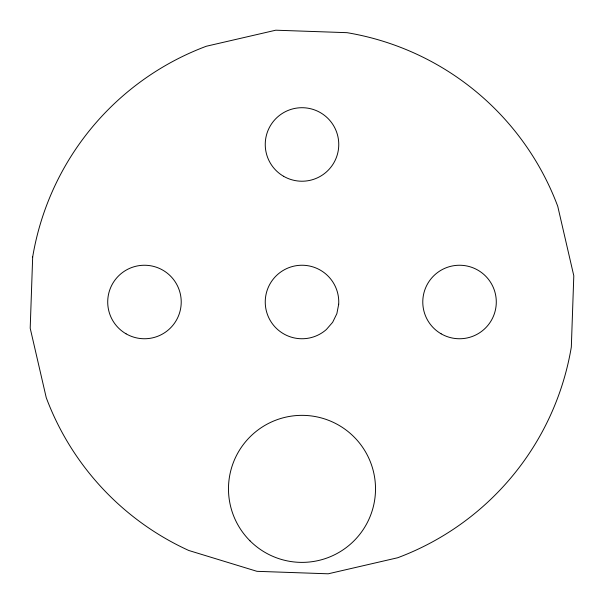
<?xml version="1.0" encoding="UTF-8"?>
<svg xmlns="http://www.w3.org/2000/svg" width="604" height="604" viewBox="0 0 604 604"><rect width="100%" height="100%" fill="white"/><g stroke="black" fill="none" stroke-linecap="round" stroke-linejoin="round"><path stroke-width="0.91" d="M32.676 256.972L30.2 328.214L46.244 397.666A273.061 273.061 0 0 0 188.803 550.493L256.972 571.324L328.214 573.8L397.666 557.756A273.061 273.061 0 0 0 571.324 347.028L573.8 275.786L557.756 206.334A273.061 273.061 0 0 0 347.028 32.676L275.786 30.2L206.334 46.244A273.061 273.061 0 0 0 32.676 256.972M338.693 304.235L336.866 313.65L332.661 322.279L326.364 329.52A36.761 36.761 0 0 1 269.112 318.414A36.761 36.761 0 0 1 294.661 265.979A36.761 36.761 0 0 1 338.693 304.235M250.018 540.852A73.514 73.514 0 0 0 373.008 507.896A73.514 73.514 0 0 0 282.974 417.855A73.514 73.514 0 0 0 250.018 540.852M441.154 333.831A36.761 36.761 0 0 0 496.292 302A36.761 36.761 0 0 0 441.154 270.169A36.761 36.761 0 0 0 441.154 333.831M283.623 176.3A36.761 36.761 0 0 0 338.761 144.462A36.761 36.761 0 0 0 283.623 112.631A36.761 36.761 0 0 0 283.623 176.3M126.085 333.831A36.761 36.761 0 0 0 181.223 302A36.761 36.761 0 0 0 126.085 270.169A36.761 36.761 0 0 0 126.085 333.831"/></g></svg>
